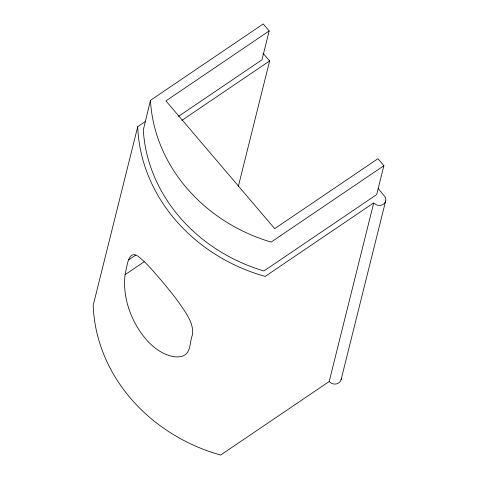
<?xml version="1.0" encoding="UTF-8"?>
<svg xmlns="http://www.w3.org/2000/svg" width="479" height="479" viewBox="0 0 479 479"><rect width="100%" height="100%" fill="white"/><g stroke="black" fill="none" stroke-linecap="round" stroke-linejoin="round"><path stroke-width="0.72" d="M125.091 274.677C122.265 298.555 131.737 323.367 147.622 341.126C153.627 347.52 160.956 353.017 169.422 355.628C173.775 357.029 178.625 357.544 183.002 355.957C191.361 352.67 189.564 341.467 192.534 334.653C193.905 322.666 185.487 312.428 179.212 303.039C172.554 293.813 165.285 285.047 157.86 276.431C152.49 270.258 147.143 263.971 140.91 258.636C128.408 246.613 127.396 264.971 125.091 274.677L144.143 261.774M137.724 126.678L93.183 305.327A170.734 152.532 14 0 0 220.645 455.05L329.193 381.512L373.734 202.868L265.186 276.401A170.734 152.532 14 0 1 244.434 269.288L241.069 267.875A170.734 152.532 14 0 1 137.724 126.678L145.125 121.666M150.472 100.339L143.305 129.971A165.273 147.652 14 0 0 263.133 270.725L263.935 270.958L376.692 194.57L383.889 165.692L377.943 158.705L274.689 228.651L165.92 100.883L269.174 30.937L263.228 23.95L150.472 100.339L150.735 104.278A165.273 147.652 14 0 0 250.391 234.572L253.648 235.943A165.273 147.652 14 0 0 266.947 240.793L271.132 242.075L383.889 165.692M269.174 30.937L261.977 59.821L178.505 116.361M238.285 186.576L269.611 60.941L263.001 53.175M341.096 379.661L385.637 201.018M181.81 120.421L269.611 60.941M128.803 259.792L135.563 255.211M378.188 188.487L385.242 197.108A6.832 6.101 14 0 1 382.757 204.587A6.832 6.101 14 0 1 374.057 203.216M341.252 378.799A6.832 6.101 14 0 1 336.45 383.895A6.832 6.101 14 0 1 329.193 381.512"/></g></svg>
